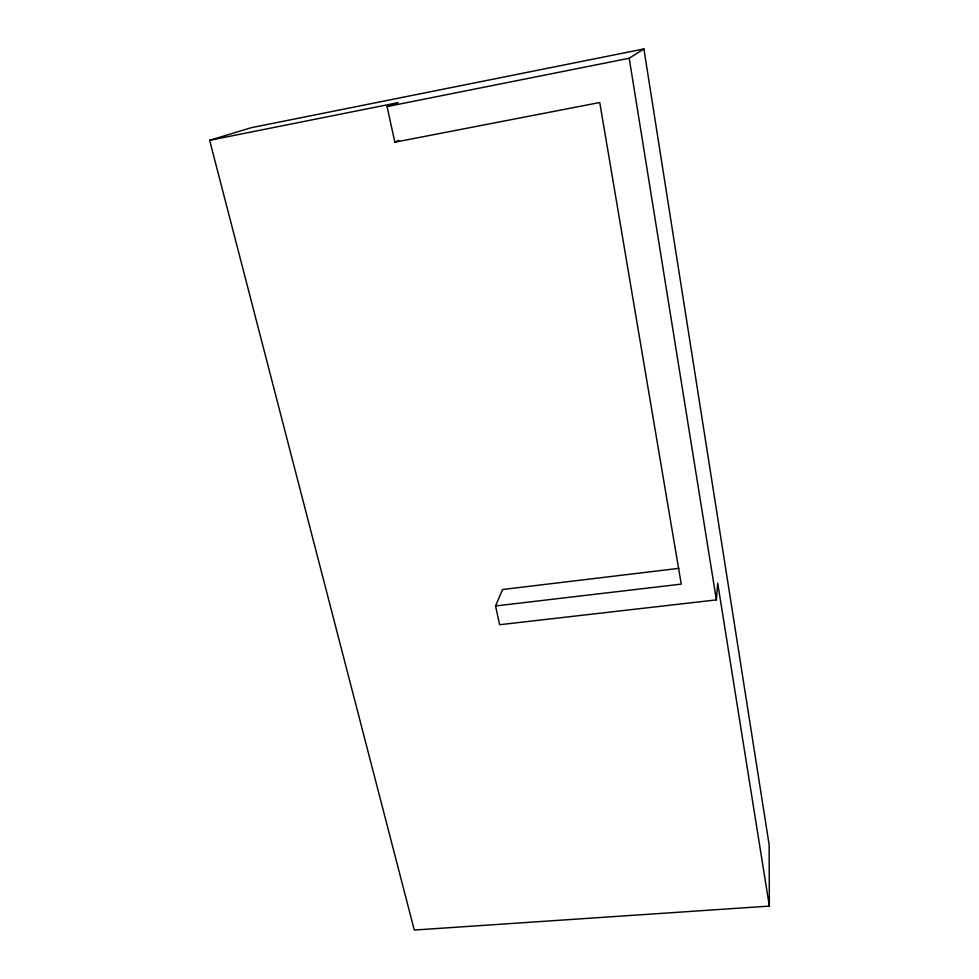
<?xml version="1.0" encoding="UTF-8"?>
<svg xmlns="http://www.w3.org/2000/svg" width="979" height="979" viewBox="0 0 979 979"><rect width="100%" height="100%" fill="white"/><g stroke="black" fill="none" stroke-linecap="round" stroke-linejoin="round"><path stroke-width="1.47" d="M678.973 568.346L502.557 589.517L495.558 605.952L499.633 624.724L716.395 599.894L717.717 583.166L769.359 906.101L414.276 930.05L209.641 140.303L251.383 127.662L643.913 48.95L769.127 844.669L769.359 906.101M495.558 605.952L681.249 584.12L599.76 102.514L394.831 142.188L387.084 106.564L629.216 58.25L643.913 48.95M394.831 142.188L398.845 140.34M387.084 106.564L398.11 102.648L209.641 140.303M629.216 58.25L716.395 599.894"/></g></svg>
